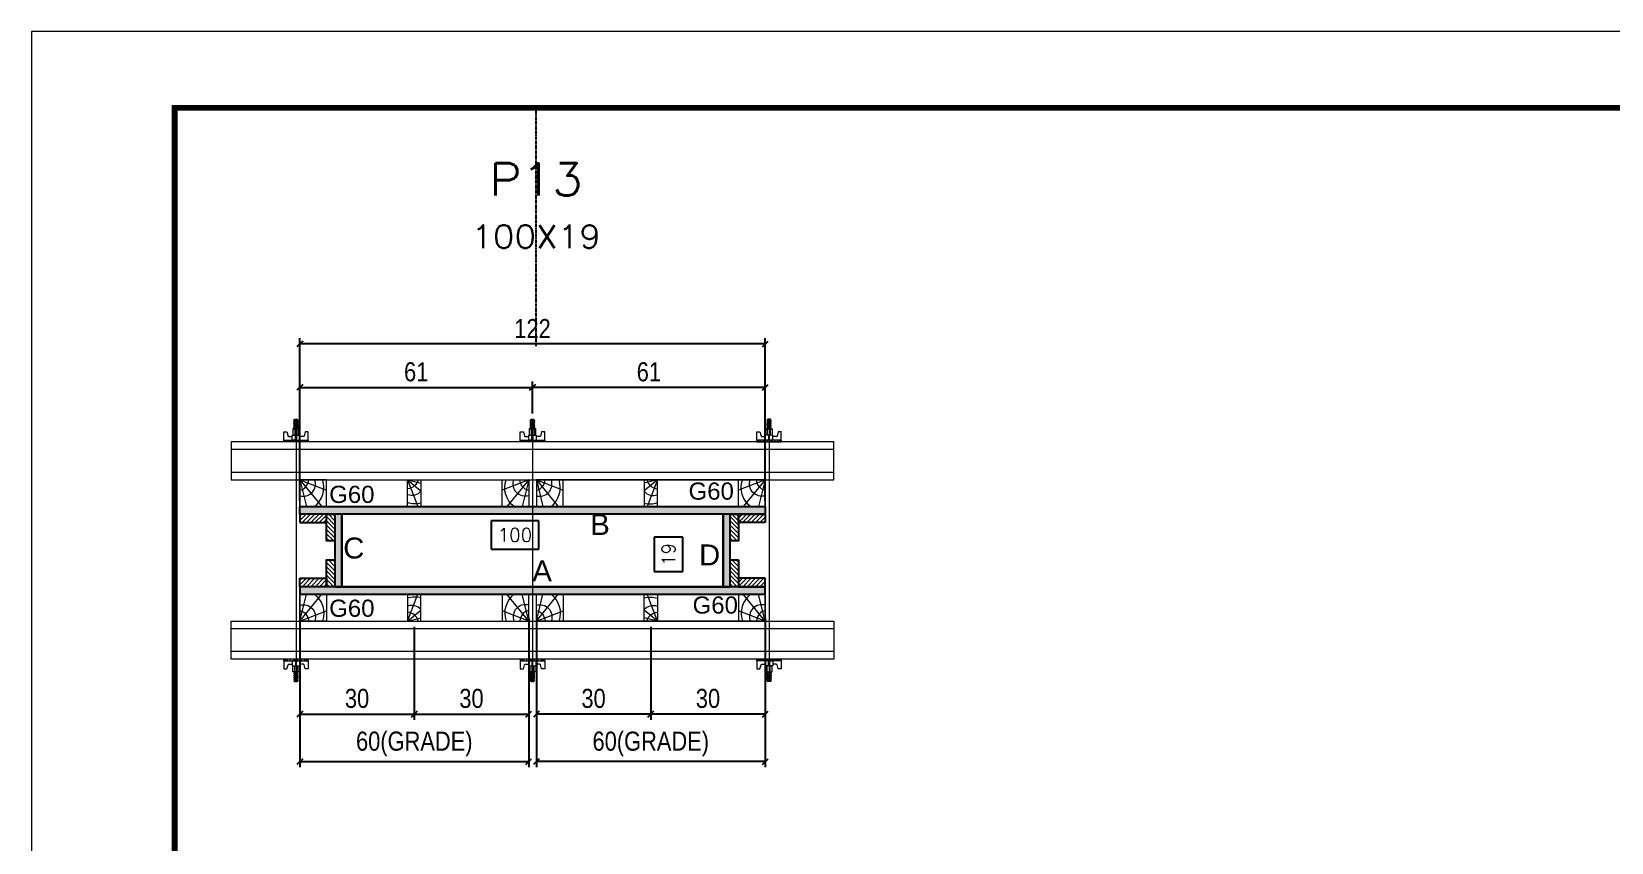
# Model space of a CAD drawing. Extents: x 808 to 7089, y -98 to 17032.
# Drawn here: x 2407 to 3235, y 12013 to 12438 of the extents above; entities that cross this region are included whole.
import ezdxf
from ezdxf.enums import TextEntityAlignment as Align

# ---------------------------------------------------------------- set-up
doc = ezdxf.new("R2010")
doc.units = 0
doc.linetypes.add('DASHED', pattern=[0.75, 0.5, -0.25])
doc.linetypes.add('HIDDEN', pattern=[0.375, 0.25, -0.125])
for name, color, linetype in [('CHAPA', 1, 'Continuous'), ('Cota Seção (2x)', 241, 'Continuous'), ('Painéis', 200, 'Continuous'), ('SARRAFO', 251, 'Continuous'), ('Texto de Titulo', 7, 'Continuous'), ('Texto Qtd Sarr', 242, 'Continuous'), ('TEXTO_GERAL', 7, 'Continuous')]:
    doc.layers.add(name, color=color, linetype=linetype)
for name, color, linetype, lineweight in [('Folhas', 255, 'Continuous', 9), ('Hachura', 251, 'Continuous', 9), ('Madeira', 126, 'Continuous', 18), ('Perfil Metálico', 224, 'Continuous', 18), ('SARRAFO DE PRESSAO', 251, 'DASHED', 9), ('Texto Seção', 7, 'Continuous', 15)]:
    doc.layers.add(name, color=color, linetype=linetype, lineweight=lineweight)
doc.styles.add('ARIAL', font='arial.ttf')
doc.styles.add('COTA TECNICA 2X', font='techl___.ttf', dxfattribs={"height": 10})
doc.styles.add('ROMANS', font='romans.shx')
doc.styles.add('SANSSERIF', font='sas_____.pfb')
doc.dimstyles.new('SECAO PILAR', dxfattribs={"dimtxt": 10, "dimasz": 3, "dimexe": 3, "dimexo": 3, "dimgap": 3, "dimtad": 1, "dimdec": 1, "dimlfac": 0.5, "dimzin": 12, "dimdsep": 46, "dimtxsty": 'COTA TECNICA 2X', "dimblk1": 'OBLIQUE', "dimblk2": 'OBLIQUE', "dimsah": 1, "dimcen": 0.9, "dimclrd": 256, "dimclre": 256, "dimclrt": 256, "dimadec": 1, "dimazin": 3, "dimtfac": 1, "dimtdec": 1, "dimtmove": 0, "dimatfit": 3, "dimfxl": 1, "dimtolj": 1, "dimtzin": 12, "dimarcsym": 0})
doc.dimstyles.new('SECÇÃO 2', dxfattribs={"dimtxt": 7, "dimasz": 6, "dimexe": 0.18, "dimexo": 2, "dimgap": -4, "dimtad": 3, "dimdec": 1, "dimlfac": 0.5, "dimzin": 12, "dimdsep": 46, "dimtxsty": 'ROMANS', "dimblk": 'ARCHTICK', "dimcen": 0.09, "dimse1": 1, "dimse2": 1, "dimsd1": 1, "dimsd2": 1, "dimclrd": 180, "dimclre": 5, "dimclrt": 1, "dimadec": 0, "dimazin": 3, "dimtfac": 1, "dimtdec": 1, "dimtofl": 0, "dimtmove": 0, "dimatfit": 3, "dimldrblk": 'ARCHTICK', "dimfxl": 1, "dimtolj": 1, "dimtzin": 0, "dimarcsym": 0})
pattern_1 = [(45, (12050.2698, 35076.4954), (-1.12253202, 1.12253202), [])]
pattern_2 = [(45, (11915.2698, 35076.4954), (-1.12253202, 1.12253202), [])]

# ---------------------------------------------------------------- blocks, each defined once
blk = doc.blocks.new('9999999999')
at = {"layer": 'Folhas'}
blk.add_lwpolyline([(98138.98, 34190.21), (99623.98, 34190.21), (99623.98, 35240.21), (98138.98, 35240.21)], close=True, dxfattribs=at)
at = {"layer": 'Folhas', "color": 30, "const_width": 3}
blk.add_lwpolyline([(98213.98, 34230.21), (99583.98, 34230.21), (99583.98, 35200.21), (98213.98, 35200.21)], close=True, dxfattribs=at)
blk = doc.blocks.new('titulo1')
at = {"layer": 'Defpoints', "color": 252, "linetype": 'HIDDEN', "ltscale": 2}
blk.add_line((0, 0), (0, 125), dxfattribs=at)
at = {"layer": 'Defpoints', "style": 'ROMANS', "oblique": 15}
blk.add_attdef('FOLHA', text='', height=10, dxfattribs=at).set_placement((0, 15.58), align=Align.MIDDLE_CENTER)
at = {"layer": 'Texto Qtd Sarr', "color": 3, "style": 'ROMANS', "oblique": 15}
for tag, height, p in [('TITULO', 17, (0, 71.45)), ('SEÇÃO', 12, (0, 41.55))]:
    blk.add_attdef(tag, text='', height=height, dxfattribs=at).set_placement(p, align=Align.MIDDLE_CENTER)
blk = doc.blocks.new('*D1144')
at = {"layer": 'Cota Seção (2x)', "color": 180, "lineweight": -2, "transparency": 16777216}
for p, q in [((2672.6, 12181.7), (2647.6, 12181.7)), ((2647.6, 12181.7), (2647.6, 12166.7)), ((2672.6, 12166.7), (2672.6, 12181.7)), ((2647.6, 12166.7), (2672.6, 12166.7))]:
    blk.add_line(p, q, dxfattribs=at)
at = {"layer": 'Defpoints', "color": 0, "transparency": 16777216}
for p in [(2569.32, 12185.09), (2769.32, 12185.09), (2569.32, 12162.7)]:
    blk.add_point(p, dxfattribs=at)
at = {"layer": 'Cota Seção (2x)', "color": 1, "transparency": 16777216, "insert": (2660.1, 12174.2), "char_height": 7, "attachment_point": 5, "style": 'ROMANS'}
blk.add_mtext('\\A1;100', dxfattribs=at)
blk = doc.blocks.new('_ArchTick')
at = {"color": 0, "linetype": 'ByBlock', "const_width": 0.15}
blk.add_lwpolyline([(-0.5, -0.5), (0.5, 0.5)], dxfattribs=at)
blk = doc.blocks.new('_Oblique')
at = {"color": 0, "linetype": 'ByBlock', "lineweight": -2}
blk.add_line((-0.5, -0.5), (0.5, 0.5), dxfattribs=at)
blk = doc.blocks.new('*D1145')
at = {"layer": 'Cota Seção (2x)', "lineweight": -2, "transparency": 16777216}
for p, q in [((2547.32, 12192.09), (2547.32, 12277.38)), ((2791.32, 12192.09), (2791.32, 12277.38)), ((2791.32, 12274.38), (2547.32, 12274.38))]:
    blk.add_line(p, q, dxfattribs=at)
at = {"layer": 'Defpoints', "color": 0, "transparency": 16777216}
for p in [(2547.32, 12274.38), (2547.32, 12189.09), (2791.32, 12189.09)]:
    blk.add_point(p, dxfattribs=at)
at = {"layer": 'Cota Seção (2x)', "lineweight": -2, "transparency": 16777216, "xscale": 3, "yscale": 3, "zscale": 3, "rotation": 180}
blk.add_blockref('_Oblique', (2547.32, 12274.38), dxfattribs=at)
at = {"layer": 'Cota Seção (2x)', "lineweight": -2, "transparency": 16777216, "xscale": 3, "yscale": 3, "zscale": 3}
blk.add_blockref('_Oblique', (2791.32, 12274.38), dxfattribs=at)
at = {"layer": 'Cota Seção (2x)', "transparency": 16777216, "insert": (2669.32, 12282.44), "char_height": 10, "attachment_point": 5, "style": 'COTA TECNICA 2X'}
blk.add_mtext('\\A1;122', dxfattribs=at)
blk = doc.blocks.new('*D1146')
at = {"layer": 'Cota Seção (2x)', "lineweight": -2, "transparency": 16777216}
for p, q in [((2669.32, 12237.89), (2669.32, 12254.61)), ((2791.32, 12251.61), (2669.32, 12251.61)), ((2791.32, 12226.09), (2791.32, 12254.61))]:
    blk.add_line(p, q, dxfattribs=at)
at = {"layer": 'Defpoints', "color": 0, "transparency": 16777216}
for p in [(2669.32, 12251.61), (2669.32, 12234.89), (2791.32, 12223.09)]:
    blk.add_point(p, dxfattribs=at)
at = {"layer": 'Cota Seção (2x)', "lineweight": -2, "transparency": 16777216, "xscale": 3, "yscale": 3, "zscale": 3, "rotation": 180}
blk.add_blockref('_Oblique', (2669.32, 12251.61), dxfattribs=at)
at = {"layer": 'Cota Seção (2x)', "lineweight": -2, "transparency": 16777216, "xscale": 3, "yscale": 3, "zscale": 3}
blk.add_blockref('_Oblique', (2791.32, 12251.61), dxfattribs=at)
at = {"layer": 'Cota Seção (2x)', "transparency": 16777216, "insert": (2730.32, 12259.71), "char_height": 10, "attachment_point": 5, "style": 'COTA TECNICA 2X'}
blk.add_mtext('\\A1;61', dxfattribs=at)
blk = doc.blocks.new('*D1147')
at = {"layer": 'Cota Seção (2x)', "lineweight": -2, "transparency": 16777216}
for p, q in [((2547.32, 12226.09), (2547.32, 12254.61)), ((2547.32, 12251.61), (2669.32, 12251.61)), ((2669.32, 12237.89), (2669.32, 12254.61))]:
    blk.add_line(p, q, dxfattribs=at)
at = {"layer": 'Defpoints', "color": 0, "transparency": 16777216}
for p in [(2669.32, 12251.61), (2669.32, 12234.89), (2547.32, 12223.09)]:
    blk.add_point(p, dxfattribs=at)
at = {"layer": 'Cota Seção (2x)', "lineweight": -2, "transparency": 16777216, "xscale": 3, "yscale": 3, "zscale": 3, "rotation": 180}
blk.add_blockref('_Oblique', (2547.32, 12251.61), dxfattribs=at)
at = {"layer": 'Cota Seção (2x)', "lineweight": -2, "transparency": 16777216, "xscale": 3, "yscale": 3, "zscale": 3}
blk.add_blockref('_Oblique', (2669.32, 12251.61), dxfattribs=at)
at = {"layer": 'Cota Seção (2x)', "transparency": 16777216, "insert": (2608.32, 12259.71), "char_height": 10, "attachment_point": 5, "style": 'COTA TECNICA 2X'}
blk.add_mtext('\\A1;61', dxfattribs=at)
blk = doc.blocks.new('*D1148')
at = {"layer": 'Cota Seção (2x)', "color": 180, "lineweight": -2, "transparency": 16777216}
for p, q in [((2748.18, 12172.99), (2733.18, 12172.99)), ((2733.18, 12172.99), (2733.18, 12154.99)), ((2748.18, 12154.99), (2748.18, 12172.99)), ((2733.18, 12154.99), (2748.18, 12154.99))]:
    blk.add_line(p, q, dxfattribs=at)
at = {"layer": 'Defpoints', "color": 0, "transparency": 16777216}
for p in [(2769.32, 12185.09), (2752.18, 12147.09), (2769.32, 12147.09)]:
    blk.add_point(p, dxfattribs=at)
at = {"layer": 'Cota Seção (2x)', "color": 1, "transparency": 16777216, "insert": (2740.68, 12163.99), "char_height": 7, "attachment_point": 5, "rotation": 90, "style": 'ROMANS'}
blk.add_mtext('\\A1;19', dxfattribs=at)
blk = doc.blocks.new('C')
at = {"layer": 'Hachura', "color": 0}
for p, q in [((0, 3.22), (0, -3.22)), ((0.45, 3.22), (0, 3.22)), ((0.46, 3.16), (0, 3.16)), ((0.46, 3.05), (0, 3.05)), ((0.46, 2.88), (0, 2.88)), ((0, 2.75), (0, -1.16)), ((0.46, 2.65), (0, 2.65)), ((0.46, 2.23), (0, 2.23)), ((0.46, 1.51), (0, 1.51)), ((0.39, 0.49), (0.17, 0.49)), ((0.45, -3.23), (0.45, 3.22)), ((0.45, 3.22), (2.58, 3.22)), ((1.74, 0.97), (0.45, 0.97)), ((1.45, 0.1), (0.45, 0.1)), ((1.35, 1.94), (1.35, 0.96)), ((2.58, 2.39), (1.47, 2.09)), ((1.74, -0.97), (1.74, 0.97)), ((1.74, 0.97), (1.74, 0.84)), ((1.74, 0.97), (1.74, 0.84)), ((1.74, 0.84), (3.35, 0.84)), ((3.35, 0.45), (1.74, 0.45)), ((2.58, 3.22), (2.58, 2.39)), ((3.32, 0.84), (3.32, -0.84)), ((3.35, 0.84), (3.35, -0.84)), ((3.68, 0.45), (3.35, 0.45)), ((3.84, -0.52), (3.35, 0.45)), ((3.35, 0.06), (3.67, -0.57)), ((3.68, 0.45), (4.16, -0.52)), ((3.72, 0.5), (4.25, -0.57)), ((4.37, -0.55), (3.83, 0.53)), ((4.15, 0.45), (3.93, 0.45)), ((4.42, -0.52), (3.93, 0.45)), ((4.15, 0.45), (4.26, 0.45)), ((4.26, 0.45), (4.74, -0.52)), ((4.3, 0.5), (4.83, -0.57)), ((4.95, -0.55), (4.41, 0.53)), ((4.51, 0.45), (4.84, 0.45)), ((5, -0.52), (4.51, 0.45)), ((4.84, 0.45), (5.32, -0.52)), ((4.88, 0.5), (5.41, -0.57)), ((5.53, -0.55), (4.99, 0.53)), ((5.58, -0.52), (5.09, 0.45)), ((5.42, 0.45), (5.09, 0.45)), ((5.58, -0.52), (5.09, 0.45)), ((5.42, 0.45), (5.74, -0.19)), ((5.46, 0.5), (5.74, -0.07)), ((5.74, 0.19), (5.57, 0.53)), ((5.74, 0.32), (5.68, 0.45)), ((5.68, 0.45), (5.74, 0.45)), ((5.74, 0.45), (5.9, 0.29)), ((5.74, 0.45), (5.74, -0.52)), ((5.9, -0.36), (5.9, 0.29)), ((0.45, 0), (0, 0)), ((0.46, -1.52), (0, -1.52)), ((0.46, -2.23), (0, -2.23)), ((0.46, -2.65), (0, -2.65)), ((0.46, -2.88), (0, -2.88)), ((0.46, -3.05), (0, -3.05)), ((0.46, -3.16), (0, -3.16)), ((0, -3.22), (2.57, -3.22)), ((0.08, -0.48), (0.29, -0.48)), ((0.29, -0.48), (0.4, -0.48)), ((0.45, 0), (0.45, -0.97)), ((0.45, -0.16), (1.45, -0.16)), ((0.45, -0.65), (0.45, -0.32)), ((0.45, -3.23), (0.45, -0.65)), ((0.45, -0.97), (1.74, -0.97)), ((1.35, -1.94), (1.35, -0.97)), ((2.58, -2.39), (1.47, -2.1)), ((3.35, -0.32), (1.74, -0.32)), ((3.35, -0.84), (1.74, -0.84)), ((2.58, -3.23), (2.58, -2.39)), ((3.35, -0.07), (3.58, -0.52)), ((3.35, -0.52), (3.58, -0.52)), ((3.84, -0.52), (4.16, -0.52)), ((4.42, -0.52), (4.74, -0.52)), ((4.63, -0.52), (4.74, -0.52)), ((5, -0.52), (5.32, -0.52)), ((5.58, -0.52), (5.74, -0.52)), ((5.74, -0.52), (5.9, -0.36)), ((5.74, -0.52), (5.74, -0.52))]:
    blk.add_line(p, q, dxfattribs=at)
for centre, radius, start, end in [((1.52, 1.94), 0.161, 104.7436, 180), ((1.44, -0.03), 0.129, 272.695, 87.305), ((3.81, 0.39), 0.143, 25.5688, 154.4312), ((4.39, 0.39), 0.143, 25.5688, 154.4312), ((4.97, 0.39), 0.143, 25.5688, 154.4312), ((5.55, 0.39), 0.143, 25.5688, 154.4312), ((0.17, -0.37), 0.174, 221.744, 317.8592), ((1.52, -1.94), 0.161, 180, 255.2564), ((3.71, -0.4), 0.174, 222.1408, 318.256), ((4.29, -0.4), 0.174, 222.1408, 318.256), ((4.87, -0.4), 0.174, 222.1408, 318.256), ((5.45, -0.4), 0.174, 222.1408, 318.256), ((5.61, -0.4), 0.174, 317.8592, 318.256)]:
    blk.add_arc(centre, radius, start, end, dxfattribs=at)
blk = doc.blocks.new('PONTALETE')
at = {"layer": 'Madeira'}
for q in [(2.71, 7), (7, 5.76), (7, 1.74)]:
    blk.add_line((0, 0), q, dxfattribs=at)
blk.add_lwpolyline([(0, 0), (7, 0), (7, 7), (0, 7)], close=True, dxfattribs=at)
for centre, radius, start, end in [((2.04, 0.06), 6.23, 37.2818, 109.0913), ((1.09, 0.9), 3.19, 343.603, 109.9847), ((-0.21, -0.78), 3.09, 14.6322, 86.0383)]:
    blk.add_arc(centre, radius, start, end, dxfattribs=at)
blk = doc.blocks.new('*D1149')
at = {"layer": 'Cota Seção (2x)', "lineweight": -2, "transparency": 16777216}
for p, q in [((2671.32, 12130.42), (2671.32, 12052.37)), ((2791.32, 12130.42), (2791.32, 12052.37)), ((2791.32, 12055.37), (2671.32, 12055.37))]:
    blk.add_line(p, q, dxfattribs=at)
at = {"layer": 'Defpoints', "color": 0, "transparency": 16777216}
for p in [(2671.32, 12133.42), (2791.32, 12133.42), (2671.32, 12055.37)]:
    blk.add_point(p, dxfattribs=at)
at = {"layer": 'Cota Seção (2x)', "lineweight": -2, "transparency": 16777216, "xscale": 3, "yscale": 3, "zscale": 3, "rotation": 180}
blk.add_blockref('_Oblique', (2671.32, 12055.37), dxfattribs=at)
at = {"layer": 'Cota Seção (2x)', "lineweight": -2, "transparency": 16777216, "xscale": 3, "yscale": 3, "zscale": 3}
blk.add_blockref('_Oblique', (2791.32, 12055.37), dxfattribs=at)
at = {"layer": 'Cota Seção (2x)', "transparency": 16777216, "insert": (2731.32, 12064.59), "char_height": 10, "attachment_point": 5, "style": 'COTA TECNICA 2X'}
blk.add_mtext('\\A1;60(GRADE)', dxfattribs=at)
blk = doc.blocks.new('MEIO PONTALETE')
at = {"layer": 'Madeira'}
for q in [(2.71, 7), (3.5, 2.88), (3.5, 0.87)]:
    blk.add_line((0, 0), q, dxfattribs=at)
blk.add_lwpolyline([(0, 0), (3.5, 0), (3.5, 7), (0, 7)], close=True, dxfattribs=at)
for centre, radius, start, end in [((2.04, 0.06), 6.23, 76.4499, 109.0913), ((1.09, 0.9), 3.19, 40.9063, 109.9847), ((-0.21, -0.78), 3.09, 14.6322, 86.0383)]:
    blk.add_arc(centre, radius, start, end, dxfattribs=at)
blk = doc.blocks.new('*D1925')
at = {"layer": 'Cota Seção (2x)', "lineweight": -2, "transparency": 16777216}
for p, q in [((2731.32, 12126.09), (2731.32, 12077.23)), ((2791.32, 12126.09), (2791.32, 12077.23)), ((2791.32, 12080.23), (2731.32, 12080.23))]:
    blk.add_line(p, q, dxfattribs=at)
at = {"layer": 'Defpoints', "color": 0, "transparency": 16777216}
for p in [(2731.32, 12129.09), (2791.32, 12129.09), (2731.32, 12080.23)]:
    blk.add_point(p, dxfattribs=at)
at = {"layer": 'Cota Seção (2x)', "lineweight": -2, "transparency": 16777216, "xscale": 3, "yscale": 3, "zscale": 3, "rotation": 180}
blk.add_blockref('_Oblique', (2731.32, 12080.23), dxfattribs=at)
at = {"layer": 'Cota Seção (2x)', "lineweight": -2, "transparency": 16777216, "xscale": 3, "yscale": 3, "zscale": 3}
blk.add_blockref('_Oblique', (2791.32, 12080.23), dxfattribs=at)
at = {"layer": 'Cota Seção (2x)', "transparency": 16777216, "insert": (2761.32, 12088.45), "char_height": 10, "attachment_point": 5, "style": 'COTA TECNICA 2X'}
blk.add_mtext('\\A1;30', dxfattribs=at)
blk = doc.blocks.new('*D1926')
at = {"layer": 'Cota Seção (2x)', "lineweight": -2, "transparency": 16777216}
for p, q in [((2671.32, 12126.09), (2671.32, 12077.23)), ((2731.32, 12126.09), (2731.32, 12077.23)), ((2731.32, 12080.23), (2671.32, 12080.23))]:
    blk.add_line(p, q, dxfattribs=at)
at = {"layer": 'Defpoints', "color": 0, "transparency": 16777216}
for p in [(2671.32, 12129.09), (2731.32, 12129.09), (2671.32, 12080.23)]:
    blk.add_point(p, dxfattribs=at)
at = {"layer": 'Cota Seção (2x)', "lineweight": -2, "transparency": 16777216, "xscale": 3, "yscale": 3, "zscale": 3, "rotation": 180}
blk.add_blockref('_Oblique', (2671.32, 12080.23), dxfattribs=at)
at = {"layer": 'Cota Seção (2x)', "lineweight": -2, "transparency": 16777216, "xscale": 3, "yscale": 3, "zscale": 3}
blk.add_blockref('_Oblique', (2731.32, 12080.23), dxfattribs=at)
at = {"layer": 'Cota Seção (2x)', "transparency": 16777216, "insert": (2701.32, 12088.45), "char_height": 10, "attachment_point": 5, "style": 'COTA TECNICA 2X'}
blk.add_mtext('\\A1;30', dxfattribs=at)
blk = doc.blocks.new('*D1150')
at = {"layer": 'Cota Seção (2x)', "lineweight": -2, "transparency": 16777216}
for p, q in [((2547.32, 12130.42), (2547.32, 12052.37)), ((2667.32, 12130.42), (2667.32, 12052.37)), ((2547.32, 12055.37), (2667.32, 12055.37))]:
    blk.add_line(p, q, dxfattribs=at)
at = {"layer": 'Defpoints', "color": 0, "transparency": 16777216}
for p in [(2547.32, 12133.42), (2667.32, 12133.42), (2667.32, 12055.37)]:
    blk.add_point(p, dxfattribs=at)
at = {"layer": 'Cota Seção (2x)', "lineweight": -2, "transparency": 16777216, "xscale": 3, "yscale": 3, "zscale": 3, "rotation": 180}
blk.add_blockref('_Oblique', (2547.32, 12055.37), dxfattribs=at)
at = {"layer": 'Cota Seção (2x)', "lineweight": -2, "transparency": 16777216, "xscale": 3, "yscale": 3, "zscale": 3}
blk.add_blockref('_Oblique', (2667.32, 12055.37), dxfattribs=at)
at = {"layer": 'Cota Seção (2x)', "transparency": 16777216, "insert": (2607.32, 12064.59), "char_height": 10, "attachment_point": 5, "style": 'COTA TECNICA 2X'}
blk.add_mtext('\\A1;60(GRADE)', dxfattribs=at)
blk = doc.blocks.new('*D1927')
at = {"layer": 'Cota Seção (2x)', "lineweight": -2, "transparency": 16777216}
for p, q in [((2547.32, 12126.09), (2547.32, 12077.23)), ((2607.32, 12126.09), (2607.32, 12077.23)), ((2547.32, 12080.23), (2607.32, 12080.23))]:
    blk.add_line(p, q, dxfattribs=at)
at = {"layer": 'Defpoints', "color": 0, "transparency": 16777216}
for p in [(2547.32, 12129.09), (2607.32, 12129.09), (2607.32, 12080.23)]:
    blk.add_point(p, dxfattribs=at)
at = {"layer": 'Cota Seção (2x)', "lineweight": -2, "transparency": 16777216, "xscale": 3, "yscale": 3, "zscale": 3, "rotation": 180}
blk.add_blockref('_Oblique', (2547.32, 12080.23), dxfattribs=at)
at = {"layer": 'Cota Seção (2x)', "lineweight": -2, "transparency": 16777216, "xscale": 3, "yscale": 3, "zscale": 3}
blk.add_blockref('_Oblique', (2607.32, 12080.23), dxfattribs=at)
at = {"layer": 'Cota Seção (2x)', "transparency": 16777216, "insert": (2577.32, 12088.45), "char_height": 10, "attachment_point": 5, "style": 'COTA TECNICA 2X'}
blk.add_mtext('\\A1;30', dxfattribs=at)
blk = doc.blocks.new('*D1928')
at = {"layer": 'Cota Seção (2x)', "lineweight": -2, "transparency": 16777216}
for p, q in [((2607.32, 12126.09), (2607.32, 12077.23)), ((2667.32, 12126.09), (2667.32, 12077.23)), ((2607.32, 12080.23), (2667.32, 12080.23))]:
    blk.add_line(p, q, dxfattribs=at)
at = {"layer": 'Defpoints', "color": 0, "transparency": 16777216}
for p in [(2607.32, 12129.09), (2667.32, 12129.09), (2667.32, 12080.23)]:
    blk.add_point(p, dxfattribs=at)
at = {"layer": 'Cota Seção (2x)', "lineweight": -2, "transparency": 16777216, "xscale": 3, "yscale": 3, "zscale": 3, "rotation": 180}
blk.add_blockref('_Oblique', (2607.32, 12080.23), dxfattribs=at)
at = {"layer": 'Cota Seção (2x)', "lineweight": -2, "transparency": 16777216, "xscale": 3, "yscale": 3, "zscale": 3}
blk.add_blockref('_Oblique', (2667.32, 12080.23), dxfattribs=at)
at = {"layer": 'Cota Seção (2x)', "transparency": 16777216, "insert": (2637.32, 12088.45), "char_height": 10, "attachment_point": 5, "style": 'COTA TECNICA 2X'}
blk.add_mtext('\\A1;30', dxfattribs=at)

msp = doc.modelspace()

# ---------------------------------------------------------------- hatches: boundary and pattern name
at = {"layer": 'Hachura'}
h = msp.add_hatch(color=256, dxfattribs=at)
h.dxf.hatch_style = 1
h.paths.add_polyline_path([(2547.32, 12185.09), (2547.32, 12189.09), (2791.32, 12189.09), (2791.32, 12185.09)])
h = msp.add_hatch(color=256, dxfattribs=at)
h.dxf.hatch_style = 1
h.paths.add_polyline_path([(2547.32, 12185.09), (2547.32, 12189.09), (2791.32, 12189.09), (2791.32, 12185.09)])
h = msp.add_hatch(dxfattribs=at)
h.set_pattern_fill('ANSI31', color=256, scale=0.5, angle=360, style=0)
h.set_pattern_definition(pattern_1)
h.paths.add_polyline_path([(2561.32, 12185.09), (2561.32, 12180.69), (2547.32, 12180.69), (2547.32, 12185.09)])
h = msp.add_hatch(dxfattribs=at)
h.set_pattern_fill('ANSI31', color=256, scale=0.5, angle=630, style=0)
h.set_pattern_definition([(315, (25490.726, 2682.1354), (1.12253202, 1.12253202), [])])
h.paths.add_polyline_path([(2561.32, 12171.09), (2565.72, 12171.09), (2565.72, 12185.09), (2561.32, 12185.09)])
h = msp.add_hatch(color=256, dxfattribs=at)
h.dxf.hatch_style = 1
h.paths.add_polyline_path([(2569.32, 12185.09), (2565.72, 12185.09), (2565.72, 12147.09), (2569.32, 12147.09)])
h = msp.add_hatch(color=256, dxfattribs=at)
h.dxf.hatch_style = 1
h.paths.add_polyline_path([(2569.32, 12185.09), (2565.72, 12185.09), (2565.72, 12147.09), (2569.32, 12147.09)])
h = msp.add_hatch(color=256, dxfattribs=at)
h.dxf.hatch_style = 1
h.paths.add_polyline_path([(2772.92, 12185.09), (2769.32, 12185.09), (2769.32, 12147.09), (2772.92, 12147.09)])
h = msp.add_hatch(color=256, dxfattribs=at)
h.dxf.hatch_style = 1
h.paths.add_polyline_path([(2772.92, 12185.09), (2769.32, 12185.09), (2769.32, 12147.09), (2772.92, 12147.09)])
h = msp.add_hatch(dxfattribs=at)
h.set_pattern_fill('ANSI31', color=256, scale=0.5, angle=630, style=0)
h.set_pattern_definition([(315, (25702.326, 2682.1354), (1.12253202, 1.12253202), [])])
h.paths.add_polyline_path([(2772.92, 12171.09), (2777.32, 12171.09), (2777.32, 12185.09), (2772.92, 12185.09)])
h = msp.add_hatch(dxfattribs=at)
h.set_pattern_fill('ANSI31', color=256, scale=0.5, angle=360, style=0)
h.set_pattern_definition(pattern_2)
h.paths.add_polyline_path([(2777.32, 12185.09), (2777.32, 12180.69), (2791.32, 12180.69), (2791.32, 12185.09)])
h = msp.add_hatch(dxfattribs=at)
h.set_pattern_fill('ANSI31', color=256, scale=0.5, angle=630, style=0)
h.set_pattern_definition([(315, (25490.726, 2658.1354), (1.12253202, 1.12253202), [])])
h.paths.add_polyline_path([(2561.32, 12147.09), (2565.72, 12147.09), (2565.72, 12161.09), (2561.32, 12161.09)])
h = msp.add_hatch(dxfattribs=at)
h.set_pattern_fill('ANSI31', color=256, scale=0.5, angle=630, style=0)
h.set_pattern_definition([(315, (25702.326, 2658.1354), (1.12253202, 1.12253202), [])])
h.paths.add_polyline_path([(2772.92, 12147.09), (2777.32, 12147.09), (2777.32, 12161.09), (2772.92, 12161.09)])
h = msp.add_hatch(dxfattribs=at)
h.set_pattern_fill('ANSI31', color=256, scale=0.5, angle=360, style=0)
h.set_pattern_definition(pattern_1)
h.paths.add_polyline_path([(2561.32, 12147.09), (2561.32, 12151.49), (2547.32, 12151.49), (2547.32, 12147.09)])
h = msp.add_hatch(color=256, dxfattribs=at)
h.dxf.hatch_style = 1
h.paths.add_polyline_path([(2547.32, 12147.09), (2547.32, 12143.09), (2791.32, 12143.09), (2791.32, 12147.09)])
h = msp.add_hatch(color=256, dxfattribs=at)
h.dxf.hatch_style = 1
h.paths.add_polyline_path([(2547.32, 12147.09), (2547.32, 12143.09), (2791.32, 12143.09), (2791.32, 12147.09)])
h = msp.add_hatch(dxfattribs=at)
h.set_pattern_fill('ANSI31', color=256, scale=0.5, angle=360, style=0)
h.set_pattern_definition(pattern_2)
h.paths.add_polyline_path([(2777.32, 12147.09), (2777.32, 12151.49), (2791.32, 12151.49), (2791.32, 12147.09)])

# ---------------------------------------------------------------- linework, layer by layer
at = {"layer": 'CHAPA'}
for points in [[(2547.32, 12185.09), (2547.32, 12189.09), (2791.32, 12189.09), (2791.32, 12185.09)], [(2547.32, 12185.09), (2547.32, 12189.09), (2791.32, 12189.09), (2791.32, 12185.09)], [(2569.32, 12185.09), (2565.72, 12185.09), (2565.72, 12147.09), (2569.32, 12147.09)], [(2569.32, 12185.09), (2565.72, 12185.09), (2565.72, 12147.09), (2569.32, 12147.09)], [(2772.92, 12185.09), (2769.32, 12185.09), (2769.32, 12147.09), (2772.92, 12147.09)], [(2772.92, 12185.09), (2769.32, 12185.09), (2769.32, 12147.09), (2772.92, 12147.09)], [(2547.32, 12147.09), (2547.32, 12143.09), (2791.32, 12143.09), (2791.32, 12147.09)], [(2547.32, 12147.09), (2547.32, 12143.09), (2791.32, 12143.09), (2791.32, 12147.09)]]:
    msp.add_lwpolyline(points, close=True, dxfattribs=at)
at = {"layer": 'Hachura'}
for p, q in [((2545.32, 12233.89), (2545.31, 12102.09)), ((2669.32, 12233.89), (2669.31, 12102.09)), ((2793.32, 12233.89), (2793.33, 12102.09))]:
    msp.add_line(p, q, dxfattribs=at)
at = {"layer": 'Madeira'}
for points in [[(2547.32, 12189.09), (2547.32, 12203.09), (2667.32, 12203.09), (2667.32, 12189.09)], [(2791.32, 12189.09), (2791.32, 12203.09), (2671.32, 12203.09), (2671.32, 12189.09)], [(2547.32, 12143.09), (2547.32, 12129.09), (2667.32, 12129.09), (2667.32, 12143.09)], [(2791.32, 12143.09), (2791.32, 12129.09), (2671.32, 12129.09), (2671.32, 12143.09)]]:
    msp.add_lwpolyline(points, close=True, dxfattribs=at)
at = {"layer": 'Painéis'}
msp.add_lwpolyline([(2769.32, 12147.09), (2769.32, 12185.09), (2569.32, 12185.09), (2569.32, 12147.09)], close=True, dxfattribs=at)
at = {"layer": 'Perfil Metálico'}
for points in [[(2511.32, 12223.09), (2511.32, 12203.09), (2827.32, 12203.09), (2827.32, 12223.09)], [(2827.32, 12207.09), (2827.32, 12219.09), (2511.32, 12219.09), (2511.32, 12207.09)], [(2511.32, 12109.09), (2511.32, 12129.09), (2827.32, 12129.09), (2827.32, 12109.09)], [(2827.32, 12125.09), (2827.32, 12113.09), (2511.32, 12113.09), (2511.32, 12125.09)]]:
    msp.add_lwpolyline(points, close=True, dxfattribs=at)
at = {"layer": 'SARRAFO'}
for points in [[(2547.32, 12180.69), (2561.32, 12180.69), (2561.32, 12185.09), (2547.32, 12185.09)], [(2565.72, 12185.09), (2565.72, 12171.09), (2561.32, 12171.09), (2561.32, 12185.09)], [(2565.72, 12185.09), (2565.72, 12171.09), (2561.32, 12171.09), (2561.32, 12185.09)], [(2777.32, 12185.09), (2777.32, 12171.09), (2772.92, 12171.09), (2772.92, 12185.09)], [(2777.32, 12185.09), (2777.32, 12171.09), (2772.92, 12171.09), (2772.92, 12185.09)], [(2791.32, 12180.69), (2777.32, 12180.69), (2777.32, 12185.09), (2791.32, 12185.09)], [(2565.72, 12161.09), (2565.72, 12147.09), (2561.32, 12147.09), (2561.32, 12161.09)], [(2565.72, 12161.09), (2565.72, 12147.09), (2561.32, 12147.09), (2561.32, 12161.09)], [(2777.32, 12161.09), (2777.32, 12147.09), (2772.92, 12147.09), (2772.92, 12161.09)], [(2777.32, 12161.09), (2777.32, 12147.09), (2772.92, 12147.09), (2772.92, 12161.09)], [(2547.32, 12151.49), (2561.32, 12151.49), (2561.32, 12147.09), (2547.32, 12147.09)], [(2791.32, 12151.49), (2777.32, 12151.49), (2777.32, 12147.09), (2791.32, 12147.09)]]:
    msp.add_lwpolyline(points, close=True, dxfattribs=at)

# ---------------------------------------------------------------- block references
at = {"layer": 'Hachura', "linetype": 'Continuous', "yscale": 2, "zscale": 2}
for p, xscale, rotation in [((2545.32, 12223.09), -2, 270), ((2669.32, 12223.09), -2, 270), ((2793.32, 12223.09), 2, 90), ((2545.32, 12109.09), 2, 270), ((2669.32, 12109.09), 2, 270), ((2793.32, 12109.09), -2, 90)]:
    msp.add_blockref('C', p, dxfattribs=dict(at, xscale=xscale, rotation=rotation))
at = {"layer": 'Madeira'}
for name, p, xscale, yscale, zscale, rotation in [('PONTALETE', (2547.32, 12203.09), 2, 2, 2, 270), ('PONTALETE', (2547.32, 12203.09), 2, 2, 2, 270), ('MEIO PONTALETE', (2603.82, 12203.09), -1.999999997962732, 1.999999997962732, 1.999999997962732, 180), ('PONTALETE', (2667.32, 12203.09), -2, 2, 2, 90), ('PONTALETE', (2671.32, 12203.09), 2, 2, 2, 270), ('MEIO PONTALETE', (2734.82, 12203.09), 1.999999997962732, 1.999999997962732, 1.999999997962732, 180), ('PONTALETE', (2791.32, 12203.09), -2, 2, 2, 90), ('PONTALETE', (2547.32, 12129.09), -2, 2, 2, 270), ('PONTALETE', (2547.32, 12129.09), -2, 2, 2, 270), ('PONTALETE', (2667.32, 12129.09), 2, 2, 2, 90), ('PONTALETE', (2671.32, 12129.09), -2, 2, 2, 270), ('PONTALETE', (2791.32, 12129.09), 2, 2, 2, 90)]:
    msp.add_blockref(name, p, dxfattribs=dict(at, xscale=xscale, yscale=yscale, zscale=zscale, rotation=rotation))
at = {"layer": 'Madeira', "yscale": 1.999999997962732, "zscale": 1.999999997962732}
for p, xscale in [((2603.82, 12129.09), 1.999999997962732), ((2734.82, 12129.09), -1.999999997962732)]:
    msp.add_blockref('MEIO PONTALETE', p, dxfattribs=dict(at, xscale=xscale))
at = {"layer": 'SARRAFO DE PRESSAO', "color": 6, "linetype": 'ByBlock'}
msp.add_blockref('9999999999', (-95732.31, -22802.03), dxfattribs=at)
at = {"layer": 'Texto Seção'}
ref = msp.add_blockref('titulo1', (2671.21, 12273.18), dxfattribs=at)
ref.add_attrib('TITULO', 'P13', dxfattribs={"layer": 'Texto de Titulo', "color": 7, "height": 17, "style": 'ROMANS', "width": 1.1}).set_placement((2671.21, 12360.68), align=Align.MIDDLE_CENTER)
ref.add_attrib('SEÇÃO', '100X19', dxfattribs={"layer": 'Texto de Titulo', "color": 7, "height": 12, "style": 'ROMANS', "width": 1.1}).set_placement((2671.21, 12330.68), align=Align.MIDDLE_CENTER)

# ---------------------------------------------------------------- texts
at = {"layer": 'Texto Seção', "color": 0, "linetype": 'Continuous', "style": 'SANSSERIF'}
for p in [(2751.14, 12197.22), (2562.71, 12195.5), (2562.71, 12135.8), (2753.26, 12137.48)]:
    msp.add_text('G60', height=9, dxfattribs=at).set_placement(p, align=Align.MIDDLE_LEFT)
at = {"layer": 'TEXTO_GERAL', "style": 'ARIAL'}
for s, p in [('B', (2704.71, 12179.68)), ('C', (2575.61, 12167.36)), ('D', (2762.18, 12163.75)), ('A', (2674.36, 12155.39))]:
    msp.add_text(s, height=11, dxfattribs=at).set_placement(p, align=Align.MIDDLE_CENTER)

# ---------------------------------------------------------------- dimensions: what is measured, and where the dimension line sits
at = {"layer": 'Cota Seção (2x)', "color": 241}
for base, p1, p2, picture, middle in [((2547.32, 12274.38), (2791.32, 12189.09), (2547.32, 12189.09), '*D1145', (2669.32, 12282.44)), ((2669.32, 12251.61), (2791.32, 12223.09), (2669.32, 12234.89), '*D1146', (2730.32, 12259.71)), ((2671.32, 12080.23), (2731.32, 12129.09), (2671.32, 12129.09), '*D1926', (2701.32, 12088.45)), ((2731.32, 12080.23), (2791.32, 12129.09), (2731.32, 12129.09), '*D1925', (2761.32, 12088.45))]:
    dim = msp.add_linear_dim(base=base, p1=p1, p2=p2, angle=180, dimstyle='SECAO PILAR', dxfattribs=at)
    dim.commit()
    dim.dimension.update_dxf_attribs({"geometry": picture, "text_midpoint": middle})
for base, p1, p2, picture, middle in [((2669.32, 12251.61), (2547.32, 12223.09), (2669.32, 12234.89), '*D1147', (2608.32, 12259.71)), ((2607.32, 12080.23), (2547.32, 12129.09), (2607.32, 12129.09), '*D1927', (2577.32, 12088.45)), ((2667.32, 12080.23), (2607.32, 12129.09), (2667.32, 12129.09), '*D1928', (2637.32, 12088.45))]:
    dim = msp.add_linear_dim(base=base, p1=p1, p2=p2, dimstyle='SECAO PILAR', dxfattribs=at)
    dim.commit()
    dim.dimension.update_dxf_attribs({"geometry": picture, "text_midpoint": middle})
for base, p2, angle, picture, middle in [((2569.32, 12162.7), (2569.32, 12185.09), 180, '*D1144', (2660.1, 12162.7)), ((2752.18, 12147.09), (2769.32, 12147.09), 270, '*D1148', (2752.18, 12163.99))]:
    dim = msp.add_linear_dim(base=base, p1=(2769.32, 12185.09), p2=p2, angle=angle, dimstyle='SECÇÃO 2', dxfattribs=at)
    dim.commit()
    dim.dimension.update_dxf_attribs({"geometry": picture, "text_midpoint": middle, "dimtype": 160})
dim = msp.add_linear_dim(base=(2667.32, 12055.37), p1=(2547.32, 12133.42), p2=(2667.32, 12133.42), text='<>(GRADE)', dimstyle='SECAO PILAR', dxfattribs=at)
dim.commit()
dim.dimension.update_dxf_attribs({"geometry": '*D1150', "text_midpoint": (2607.32, 12055.37), "dimtype": 160})
dim = msp.add_linear_dim(base=(2671.32, 12055.37), p1=(2791.32, 12133.42), p2=(2671.32, 12133.42), angle=180, text='<>(GRADE)', dimstyle='SECAO PILAR', dxfattribs=at)
dim.commit()
dim.dimension.update_dxf_attribs({"geometry": '*D1149', "text_midpoint": (2731.32, 12055.37), "dimtype": 160})

doc.saveas('drawing.dxf')
